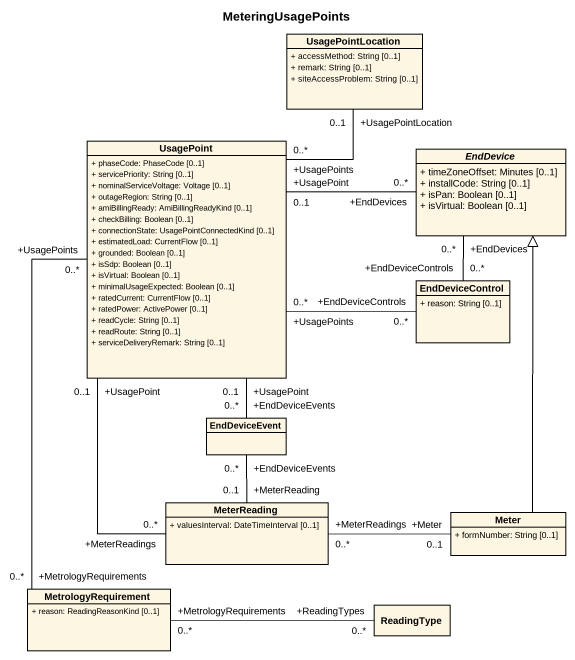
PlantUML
@startuml
title MeteringUsagePoints
hide circle
hide empty members
skinparam classAttributeIconSize 0
class UsagePointLocation {
  + accessMethod: String [0..1]
  + remark: String [0..1]
  + siteAccessProblem: String [0..1]
}
class UsagePoint {
  + phaseCode: PhaseCode [0..1]
  + servicePriority: String [0..1]
  + nominalServiceVoltage: Voltage [0..1]
  + outageRegion: String [0..1]
  + amiBillingReady: AmiBillingReadyKind [0..1]
  + checkBilling: Boolean [0..1]
  + connectionState: UsagePointConnectedKind [0..1]
  + estimatedLoad: CurrentFlow [0..1]
  + grounded: Boolean [0..1]
  + isSdp: Boolean [0..1]
  + isVirtual: Boolean [0..1]
  + minimalUsageExpected: Boolean [0..1]
  + ratedCurrent: CurrentFlow [0..1]
  + ratedPower: ActivePower [0..1]
  + readCycle: String [0..1]
  + readRoute: String [0..1]
  + serviceDeliveryRemark: String [0..1]
}
abstract class EndDevice {
  + timeZoneOffset: Minutes [0..1]
  + installCode: String [0..1]
  + isPan: Boolean [0..1]
  + isVirtual: Boolean [0..1]
}
class EndDeviceControl {
  + reason: String [0..1]
}
class EndDeviceEvent
class MeterReading {
  + valuesInterval: DateTimeInterval [0..1]
}
class Meter {
  + formNumber: String [0..1]
}
class MetrologyRequirement {
  + reason: ReadingReasonKind [0..1]
}
class ReadingType
UsagePointLocation "+UsagePointLocation\n0..1" -- "+UsagePoints\n0..*" UsagePoint
UsagePoint "+UsagePoint\n0..1" -right- "+EndDevices\n0..*" EndDevice
EndDeviceControl "+EndDeviceControls\n0..*" -left- "+UsagePoints\n0..*" UsagePoint
EndDeviceControl "+EndDeviceControls\n0..*" -up- "+EndDevices\n0..*" EndDevice
EndDeviceEvent "+EndDeviceEvents\n0..*" -up- "+UsagePoint\n0..1" UsagePoint
MeterReading "+MeterReadings\n0..*" -up- "+UsagePoint\n0..1" UsagePoint
MeterReading "+MeterReading\n0..1" -up- "+EndDeviceEvents\n0..*" EndDeviceEvent
Meter -up-|> EndDevice
Meter "+Meter\n0..1" -left- "+MeterReadings\n0..*" MeterReading
MetrologyRequirement "+MetrologyRequirements\n0..*" -up- "+UsagePoints\n0..*" UsagePoint
MetrologyRequirement "+MetrologyRequirements\n0..*" -right- "+ReadingTypes\n0..*" ReadingType
@enduml
